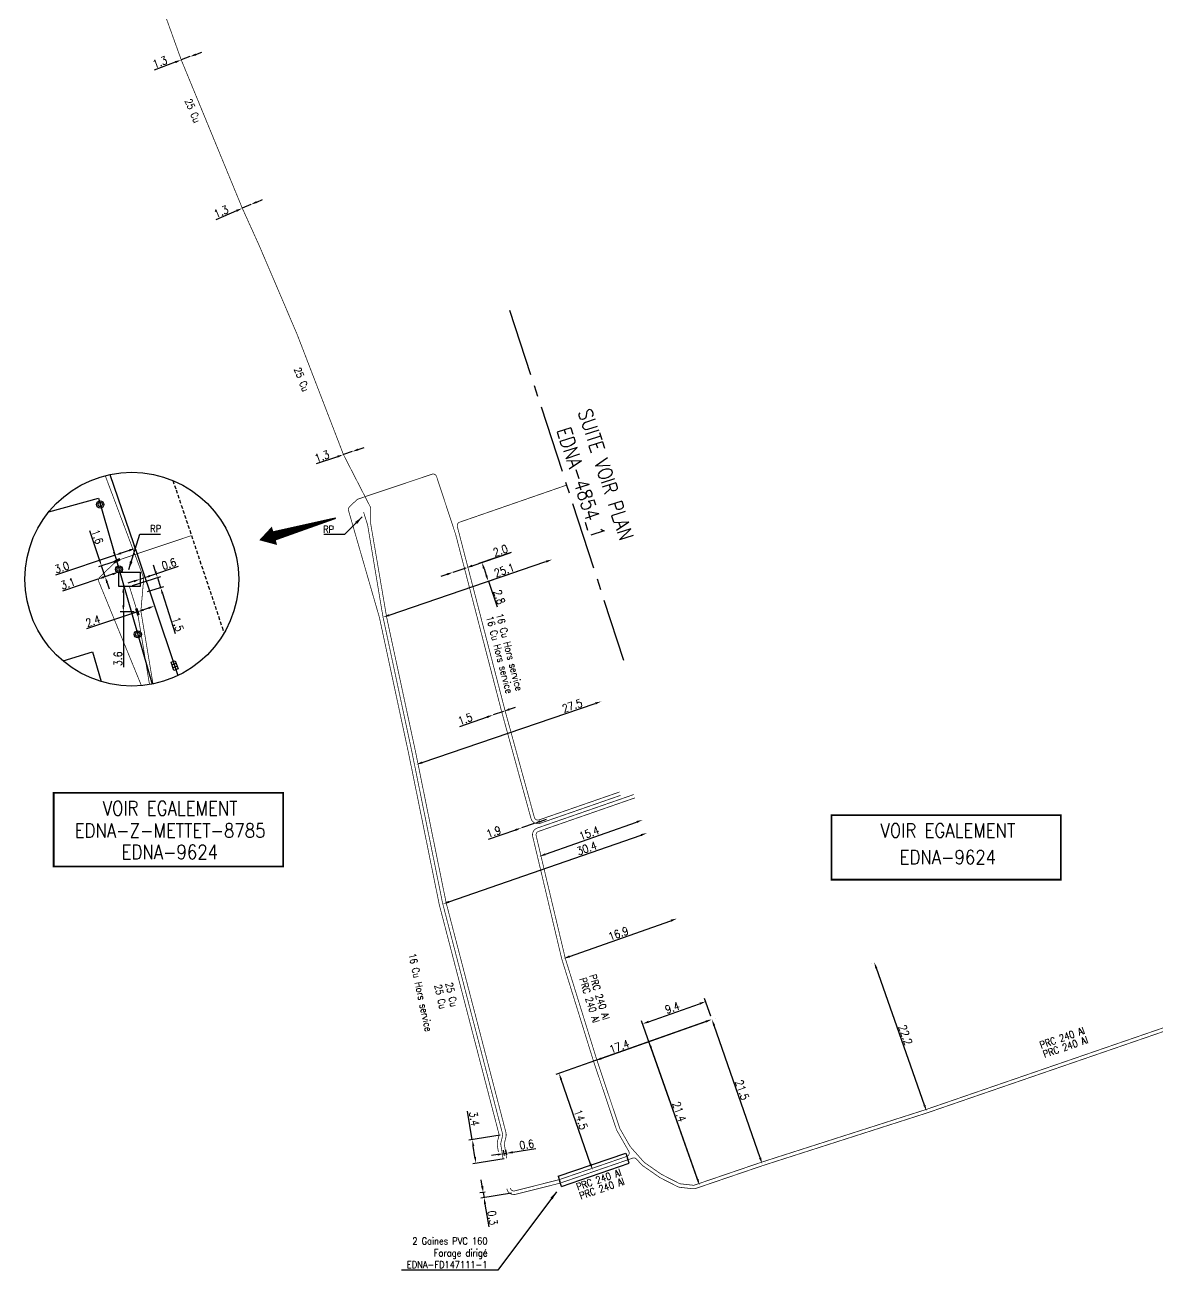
# Model space of a CAD drawing. Header units: millimetres. Extents: x 169511 to 170000, y 110010 to 110475.
# Drawn here: x 169681.9 to 169841, y 110109.9 to 110285 of the extents above; entities that cross this region are included whole.
import ezdxf
from ezdxf.enums import TextEntityAlignment as Align

# ---------------------------------------------------------------- set-up
doc = ezdxf.new("R2010")
doc.units = ezdxf.units.MM
doc.header["$PDMODE"] = 34
doc.linetypes.add('CENTER2', pattern=[28.575, 19.05, -3.175, 3.175, -3.175])
doc.linetypes.add('DASHED', pattern=[0.75, 0.5, -0.25])
doc.layers.get('0').update_dxf_attribs({"linetype": 'CONTINUOUS'})
doc.layers.get('Defpoints').update_dxf_attribs({"linetype": 'CONTINUOUS'})
for name, color, linetype in [('M_120', 5, 'M_ST_13'), ('M_400', 7, 'CONTINUOUS'), ('M_900', 7, 'CONTINUOUS'), ('M_908', 252, 'CONTINUOUS'), ('M_930', 7, 'CONTINUOUS')]:
    doc.layers.add(name, color=color, linetype=linetype)
doc.styles.get("Standard").update_dxf_attribs({"font": 'romans.shx', "width": 0.85})
doc.linetypes.add('M_ST_13', pattern='A,5,-0.3,["oo",Standard,S=1.5,R=0,X=0,Y=-0.5],-3', length=8.3)
doc.linetypes.add('MT_HS', pattern='A,2,-1,["E",Standard,S=0.85,R=0,X=-0.27,Y=-0.4],-1', length=4)
doc.dimstyles.get("Standard").update_dxf_attribs({"dimtxt": 1.5, "dimasz": 1.2, "dimexe": 0.625, "dimexo": 0.625, "dimgap": 0.25, "dimtad": 1, "dimdec": 1, "dimzin": 0, "dimdsep": 46, "dimtxsty": 'Standard', "dimcen": -0.5, "dimadec": 0, "dimazin": 0, "dimtfac": 1, "dimtdec": 1, "dimtmove": 0, "dimatfit": 3, "dimfxl": 0, "dimtolj": 1, "dimtzin": 0, "dimarcsym": 0})

# ---------------------------------------------------------------- blocks, each defined once
blk = doc.blocks.new('M_300_03')
at = {"color": 0, "linetype": 'Continuous'}
blk.add_solid([(-0.5, 0.1875), (-0.5, -0.1875), (0.5, 0.1875), (0.5, -0.1875)], dxfattribs=at)
at = {"color": 0, "linetype": 'Continuous', "width": 0.75, "flags": 3}
for tag, p in [('DEF_LEG', (0, -5)), ('DEF_COUP', (0, -7.5)), ('DEF_TYPE', (0, -10))]:
    blk.add_attdef(tag, text='', height=1.2, dxfattribs=at).set_placement(p, align=Align.MIDDLE)
blk = doc.blocks.new('*D24')
at = {"layer": 'Defpoints', "color": 0, "linetype": 'Continuous', "transparency": 16777216}
for p in [(169698.05, 110207.04), (169698.05, 110207.04), (169698.57, 110207.22)]:
    blk.add_point(p, dxfattribs=at)
at = {"layer": 'M_900', "color": 0, "linetype": 'Continuous', "lineweight": -2, "transparency": 16777216}
for p, q in [((169699.42, 110207.5), (169703.47, 110208.86)), ((169697.19, 110206.75), (169696.34, 110206.47)), ((169698.05, 110207.04), (169698.57, 110207.22))]:
    blk.add_line(p, q, dxfattribs=at)
at = {"layer": 'M_900', "color": 0, "linetype": 'Continuous', "transparency": 16777216}
for points in [[(169699.37, 110207.64), (169699.47, 110207.36), (169698.57, 110207.22)], [(169697.15, 110206.9), (169697.24, 110206.61), (169698.05, 110207.04)]]:
    blk.add_solid(points, dxfattribs=at)
at = {"layer": 'M_900', "color": 0, "linetype": 'Continuous', "transparency": 16777216, "insert": (169702.11, 110209.2), "char_height": 1.125, "attachment_point": 5, "rotation": 18.5788}
blk.add_mtext('\\A1;0.6', dxfattribs=at)
blk = doc.blocks.new('*D22')
at = {"layer": 'Defpoints', "color": 0, "linetype": 'Continuous', "transparency": 16777216}
for p in [(169755.95, 110209.81), (169755.95, 110209.81), (169732.19, 110201.7)]:
    blk.add_point(p, dxfattribs=at)
at = {"layer": 'M_120', "color": 0, "linetype": 'Continuous', "lineweight": -2, "transparency": 16777216}
blk.add_line((169733.04, 110201.99), (169755.09, 110209.52), dxfattribs=at)
at = {"layer": 'M_120', "color": 0, "linetype": 'Continuous', "transparency": 16777216}
for points in [[(169755.05, 110209.66), (169755.14, 110209.37), (169755.95, 110209.81)], [(169732.99, 110202.13), (169733.09, 110201.85), (169732.19, 110201.7)]]:
    blk.add_solid(points, dxfattribs=at)
at = {"layer": 'M_120', "color": 0, "linetype": 'Continuous', "transparency": 16777216, "insert": (169749.23, 110208.31), "char_height": 1.125, "attachment_point": 5, "rotation": 18.8404}
blk.add_mtext('\\A1;25.1', dxfattribs=at)
blk = doc.blocks.new('BR1501')
at = {"color": 0, "linetype": 'Continuous'}
blk.add_lwpolyline([(0.3, -0.15), (-0.3, -0.15), (-0.3, 0.15), (0.3, 0.15)], close=True, dxfattribs=at)
for points in [[(-0.1, 0.15), (-0.1, -0.15)], [(0.1, -0.15), (0.1, 0.15)]]:
    blk.add_lwpolyline(points, dxfattribs=at)
blk = doc.blocks.new('BF0101')
at = {"color": 0, "linetype": 'Continuous'}
for radius in [0.25, 0.15]:
    blk.add_circle((0, 0), radius, dxfattribs=at)
blk = doc.blocks.new('*D3')
at = {"layer": 'Defpoints', "color": 0, "linetype": 'Continuous', "transparency": 16777216}
for p in [(169694.79, 110209.64), (169695.05, 110208.04), (169693.15, 110207.4)]:
    blk.add_point(p, dxfattribs=at)
at = {"layer": 'M_900', "color": 0, "linetype": 'Continuous', "lineweight": -2, "transparency": 16777216}
for p, q in [((169692.35, 110209.77), (169690.98, 110213.83)), ((169694.35, 110209.5), (169692.19, 110208.77)), ((169693.15, 110207.4), (169692.64, 110208.92)), ((169694.6, 110207.89), (169692.7, 110207.25)), ((169693.43, 110206.55), (169693.72, 110205.7))]:
    blk.add_line(p, q, dxfattribs=at)
at = {"layer": 'M_900', "color": 0, "linetype": 'Continuous', "transparency": 16777216}
for points in [[(169692.49, 110209.82), (169692.21, 110209.73), (169692.64, 110208.92)], [(169693.57, 110206.6), (169693.29, 110206.5), (169693.15, 110207.4)]]:
    blk.add_solid(points, dxfattribs=at)
at = {"layer": 'M_900', "color": 0, "linetype": 'Continuous', "transparency": 16777216, "insert": (169692.05, 110213.01), "char_height": 1.125, "attachment_point": 5, "rotation": 288.5788}
blk.add_mtext('\\A1;1.6', dxfattribs=at)
blk = doc.blocks.new('*D2')
at = {"layer": 'Defpoints', "color": 0, "linetype": 'Continuous', "transparency": 16777216}
for p in [(169695.7, 110206.04), (169698.05, 110206.04), (169697.67, 110202.46)]:
    blk.add_point(p, dxfattribs=at)
at = {"layer": 'M_900', "color": 0, "linetype": 'Continuous', "lineweight": -2, "transparency": 16777216}
for p, q in [((169697.58, 110206.04), (169695.24, 110206.04)), ((169695.7, 110205.14), (169695.7, 110203.36)), ((169697.2, 110202.46), (169695.24, 110202.46)), ((169695.7, 110202.46), (169695.7, 110194.67))]:
    blk.add_line(p, q, dxfattribs=at)
at = {"layer": 'M_900', "color": 0, "linetype": 'Continuous', "transparency": 16777216}
for points in [[(169695.55, 110205.14), (169695.85, 110205.14), (169695.7, 110206.04)], [(169695.55, 110203.36), (169695.85, 110203.36), (169695.7, 110202.46)]]:
    blk.add_solid(points, dxfattribs=at)
at = {"layer": 'M_900', "color": 0, "linetype": 'Continuous', "transparency": 16777216, "insert": (169694.95, 110195.86), "char_height": 1.125, "attachment_point": 5, "rotation": 90}
blk.add_mtext('\\A1;3.6', dxfattribs=at)
blk = doc.blocks.new('*D25')
at = {"layer": 'Defpoints', "color": 0, "linetype": 'Continuous', "transparency": 16777216}
for p in [(169695.05, 110208.04), (169695.05, 110208.04), (169692.11, 110207.05)]:
    blk.add_point(p, dxfattribs=at)
at = {"layer": 'M_900', "color": 0, "linetype": 'Continuous', "lineweight": -2, "transparency": 16777216}
for p, q in [((169694.19, 110207.75), (169692.96, 110207.34)), ((169692.11, 110207.05), (169687.14, 110205.38))]:
    blk.add_line(p, q, dxfattribs=at)
at = {"layer": 'M_900', "color": 0, "linetype": 'Continuous', "transparency": 16777216}
for points in [[(169692.91, 110207.48), (169693.01, 110207.2), (169692.11, 110207.05)], [(169694.15, 110207.9), (169694.24, 110207.61), (169695.05, 110208.04)]]:
    blk.add_solid(points, dxfattribs=at)
at = {"layer": 'M_900', "color": 0, "linetype": 'Continuous', "transparency": 16777216, "insert": (169687.9, 110206.43), "char_height": 1.125, "attachment_point": 5, "rotation": 18.5788}
blk.add_mtext('\\A1;3.1', dxfattribs=at)
blk = doc.blocks.new('*D4')
at = {"layer": 'Defpoints', "color": 0, "linetype": 'Continuous', "transparency": 16777216}
for p in [(169694.53, 110210.42), (169694.79, 110209.64), (169697.63, 110210.6)]:
    blk.add_point(p, dxfattribs=at)
at = {"layer": 'M_900', "color": 0, "linetype": 'Continuous', "lineweight": -2, "transparency": 16777216}
for p, q in [((169696.52, 110211.09), (169695.38, 110210.71)), ((169697.48, 110211.04), (169697.22, 110211.82)), ((169694.53, 110210.42), (169686.17, 110207.62)), ((169694.64, 110210.09), (169694.38, 110210.87))]:
    blk.add_line(p, q, dxfattribs=at)
at = {"layer": 'M_900', "color": 0, "linetype": 'Continuous', "transparency": 16777216}
for points in [[(169696.47, 110211.24), (169696.57, 110210.95), (169697.37, 110211.38)], [(169695.33, 110210.85), (169695.43, 110210.57), (169694.53, 110210.42)]]:
    blk.add_solid(points, dxfattribs=at)
at = {"layer": 'M_900', "color": 0, "linetype": 'Continuous', "transparency": 16777216, "insert": (169687.06, 110208.71), "char_height": 1.125, "attachment_point": 5, "rotation": 18.5788}
blk.add_mtext('\\A1;3.0', dxfattribs=at)
blk = doc.blocks.new('*D23')
at = {"layer": 'Defpoints', "color": 0, "linetype": 'Continuous', "transparency": 16777216}
for p in [(169696.55, 110206.04), (169700.5, 110207.28), (169698.67, 110205.17)]:
    blk.add_point(p, dxfattribs=at)
at = {"layer": 'M_900', "color": 0, "linetype": 'Continuous', "lineweight": -2, "transparency": 16777216}
for p, q in [((169700.23, 110208.14), (169699.96, 110209)), ((169696.99, 110206.18), (169700.95, 110207.42)), ((169699.11, 110205.31), (169701.39, 110206.03)), ((169700.5, 110207.28), (169700.94, 110205.89)), ((169701.21, 110205.03), (169702.97, 110199.43))]:
    blk.add_line(p, q, dxfattribs=at)
at = {"layer": 'M_900', "color": 0, "linetype": 'Continuous', "transparency": 16777216}
for points in [[(169700.37, 110208.19), (169700.09, 110208.1), (169700.5, 110207.28)], [(169701.35, 110205.07), (169701.07, 110204.98), (169700.94, 110205.89)]]:
    blk.add_solid(points, dxfattribs=at)
at = {"layer": 'M_900', "color": 0, "linetype": 'Continuous', "transparency": 16777216, "insert": (169703.35, 110200.73), "char_height": 1.125, "attachment_point": 5, "rotation": 287.4489}
blk.add_mtext('\\A1;1.5', dxfattribs=at)
blk = doc.blocks.new('*D26')
at = {"layer": 'Defpoints', "color": 0, "linetype": 'Continuous', "transparency": 16777216}
for p in [(169697.67, 110202.46), (169700.1, 110203.28), (169700.1, 110203.28)]:
    blk.add_point(p, dxfattribs=at)
at = {"layer": 'M_900', "color": 0, "linetype": 'Continuous', "lineweight": -2, "transparency": 16777216}
for p, q in [((169697.67, 110202.46), (169690.53, 110200.06)), ((169697.52, 110202.9), (169697.52, 110202.9)), ((169699.24, 110202.99), (169698.52, 110202.75)), ((169699.95, 110203.72), (169699.95, 110203.72))]:
    blk.add_line(p, q, dxfattribs=at)
at = {"layer": 'M_900', "color": 0, "linetype": 'Continuous', "transparency": 16777216}
for points in [[(169698.48, 110202.89), (169698.57, 110202.6), (169697.67, 110202.46)], [(169699.2, 110203.13), (169699.29, 110202.85), (169700.1, 110203.28)]]:
    blk.add_solid(points, dxfattribs=at)
at = {"layer": 'M_900', "color": 0, "linetype": 'Continuous', "transparency": 16777216, "insert": (169691.44, 110201.16), "char_height": 1.125, "attachment_point": 5, "rotation": 18.5788}
blk.add_mtext('\\A1;2.4', dxfattribs=at)
blk = doc.blocks.new('*D21')
at = {"layer": 'Defpoints', "color": 0, "linetype": 'Continuous', "transparency": 16777216}
for p in [(169742.03, 110208.02), (169742.03, 110208.02), (169743.87, 110208.65)]:
    blk.add_point(p, dxfattribs=at)
at = {"layer": 'M_908', "color": 0, "linetype": 'Continuous', "lineweight": -2, "transparency": 16777216}
for p, q in [((169744.73, 110208.94), (169750.06, 110210.76)), ((169741.18, 110207.73), (169740.33, 110207.43)), ((169742.03, 110208.02), (169743.87, 110208.65))]:
    blk.add_line(p, q, dxfattribs=at)
at = {"layer": 'M_908', "color": 0, "linetype": 'Continuous', "transparency": 16777216}
for points in [[(169741.13, 110207.87), (169741.23, 110207.58), (169742.03, 110208.02)], [(169744.68, 110209.08), (169744.78, 110208.79), (169743.87, 110208.65)]]:
    blk.add_solid(points, dxfattribs=at)
at = {"layer": 'M_908', "color": 0, "linetype": 'Continuous', "transparency": 16777216, "insert": (169748.69, 110211.08), "char_height": 1.125, "attachment_point": 5, "rotation": 18.8404}
blk.add_mtext('\\A1;2.0', dxfattribs=at)
blk = doc.blocks.new('*D20')
at = {"layer": 'Defpoints', "color": 0, "linetype": 'Continuous', "transparency": 16777216}
for p in [(169750.64, 110210.95), (169751.55, 110208.3), (169746.99, 110206.75)]:
    blk.add_point(p, dxfattribs=at)
at = {"layer": 'M_120', "color": 0, "linetype": 'Continuous', "lineweight": -2, "transparency": 16777216}
for p, q in [((169750.2, 110210.8), (169745.64, 110209.25)), ((169746.38, 110208.55), (169746.7, 110207.6)), ((169751.1, 110208.15), (169746.55, 110206.6)), ((169746.99, 110206.75), (169748.21, 110203.18))]:
    blk.add_line(p, q, dxfattribs=at)
at = {"layer": 'M_120', "color": 0, "linetype": 'Continuous', "transparency": 16777216}
for points in [[(169746.52, 110208.6), (169746.23, 110208.5), (169746.09, 110209.4)], [(169746.84, 110207.65), (169746.56, 110207.55), (169746.99, 110206.75)]]:
    blk.add_solid(points, dxfattribs=at)
at = {"layer": 'M_120', "color": 0, "linetype": 'Continuous', "transparency": 16777216, "insert": (169748.53, 110204.54), "char_height": 1.125, "attachment_point": 5, "rotation": 288.8404}
blk.add_mtext('\\A1;2.8', dxfattribs=at)
blk = doc.blocks.new('*D19')
at = {"layer": 'Defpoints', "color": 0, "linetype": 'Continuous', "transparency": 16777216}
for p in [(169749.11, 110188.46), (169747.66, 110187.96), (169747.66, 110187.96)]:
    blk.add_point(p, dxfattribs=at)
at = {"layer": 'M_908', "color": 0, "linetype": 'Continuous', "lineweight": -2, "transparency": 16777216}
for p, q in [((169749.11, 110188.46), (169747.66, 110187.96)), ((169749.96, 110188.76), (169750.81, 110189.05)), ((169746.81, 110187.67), (169742.93, 110186.31))]:
    blk.add_line(p, q, dxfattribs=at)
at = {"layer": 'M_908', "color": 0, "linetype": 'Continuous', "transparency": 16777216}
for points in [[(169749.91, 110188.9), (169750.01, 110188.62), (169749.11, 110188.46)], [(169746.76, 110187.81), (169746.86, 110187.52), (169747.66, 110187.96)]]:
    blk.add_solid(points, dxfattribs=at)
at = {"layer": 'M_908', "color": 0, "linetype": 'Continuous', "transparency": 16777216, "insert": (169743.74, 110187.39), "char_height": 1.125, "attachment_point": 5, "rotation": 19.166}
blk.add_mtext('\\A1;1.5', dxfattribs=at)
blk = doc.blocks.new('*D17')
at = {"layer": 'Defpoints', "color": 0, "linetype": 'Continuous', "transparency": 16777216}
for p in [(169753.43, 110172.71), (169751.64, 110172.09), (169751.64, 110172.09)]:
    blk.add_point(p, dxfattribs=at)
at = {"layer": 'M_908', "color": 0, "linetype": 'Continuous', "lineweight": -2, "transparency": 16777216}
for p, q in [((169753.43, 110172.71), (169751.64, 110172.09)), ((169754.28, 110173.01), (169755.14, 110173.3)), ((169750.79, 110171.79), (169746.95, 110170.46))]:
    blk.add_line(p, q, dxfattribs=at)
at = {"layer": 'M_908', "color": 0, "linetype": 'Continuous', "transparency": 16777216}
for points in [[(169754.24, 110173.15), (169754.33, 110172.86), (169753.43, 110172.71)], [(169750.74, 110171.93), (169750.84, 110171.65), (169751.64, 110172.09)]]:
    blk.add_solid(points, dxfattribs=at)
at = {"layer": 'M_908', "color": 0, "linetype": 'Continuous', "transparency": 16777216, "insert": (169747.74, 110171.53), "char_height": 1.125, "attachment_point": 5, "rotation": 19.166}
blk.add_mtext('\\A1;1.9', dxfattribs=at)
blk = doc.blocks.new('*D5')
at = {"layer": 'Defpoints', "color": 0, "linetype": 'Continuous', "transparency": 16777216}
for p in [(169749.13, 110128.95), (169749.66, 110125.65), (169745.26, 110124.94)]:
    blk.add_point(p, dxfattribs=at)
at = {"layer": 'M_120', "color": 0, "linetype": 'Continuous', "lineweight": -2, "transparency": 16777216}
for p, q in [((169744.73, 110128.25), (169744.08, 110132.28)), ((169748.66, 110128.88), (169744.26, 110128.17)), ((169745.11, 110125.83), (169744.87, 110127.36)), ((169749.2, 110125.57), (169744.79, 110124.86))]:
    blk.add_line(p, q, dxfattribs=at)
at = {"layer": 'M_120', "color": 0, "linetype": 'Continuous', "transparency": 16777216}
for points in [[(169745.02, 110127.38), (169744.72, 110127.33), (169744.73, 110128.25)], [(169745.26, 110125.85), (169744.97, 110125.8), (169745.26, 110124.94)]]:
    blk.add_solid(points, dxfattribs=at)
at = {"layer": 'M_120', "color": 0, "linetype": 'Continuous', "transparency": 16777216, "insert": (169745.01, 110131.2), "char_height": 1.125, "attachment_point": 5, "rotation": 279.146}
blk.add_mtext('\\A1;3.4', dxfattribs=at)
blk = doc.blocks.new('*D16')
at = {"layer": 'Defpoints', "color": 0, "linetype": 'Continuous', "transparency": 16777216}
for p in [(169769.3, 110171.37), (169769.3, 110171.37), (169740.59, 110161.39)]:
    blk.add_point(p, dxfattribs=at)
at = {"layer": 'M_120', "color": 0, "linetype": 'Continuous', "lineweight": -2, "transparency": 16777216}
blk.add_line((169741.44, 110161.69), (169768.45, 110171.08), dxfattribs=at)
at = {"layer": 'M_120', "color": 0, "linetype": 'Continuous', "transparency": 16777216}
for points in [[(169768.41, 110171.22), (169768.5, 110170.94), (169769.3, 110171.37)], [(169741.39, 110161.83), (169741.49, 110161.55), (169740.59, 110161.39)]]:
    blk.add_solid(points, dxfattribs=at)
at = {"layer": 'M_120', "color": 0, "linetype": 'Continuous', "transparency": 16777216, "insert": (169760.82, 110169.22), "char_height": 1.125, "attachment_point": 5, "rotation": 19.166}
blk.add_mtext('\\A1;30.4', dxfattribs=at)
blk = doc.blocks.new('*D18')
at = {"layer": 'Defpoints', "color": 0, "linetype": 'Continuous', "transparency": 16777216}
for p in [(169762.88, 110189.87), (169762.88, 110189.87), (169736.85, 110180.99)]:
    blk.add_point(p, dxfattribs=at)
at = {"layer": 'M_120', "color": 0, "linetype": 'Continuous', "lineweight": -2, "transparency": 16777216}
blk.add_line((169737.7, 110181.28), (169762.02, 110189.58), dxfattribs=at)
at = {"layer": 'M_120', "color": 0, "linetype": 'Continuous', "transparency": 16777216}
for points in [[(169761.98, 110189.72), (169762.07, 110189.44), (169762.88, 110189.87)], [(169737.65, 110181.42), (169737.75, 110181.14), (169736.85, 110180.99)]]:
    blk.add_solid(points, dxfattribs=at)
at = {"layer": 'M_120', "color": 0, "linetype": 'Continuous', "transparency": 16777216, "insert": (169758.78, 110189.26), "char_height": 1.125, "attachment_point": 5, "rotation": 18.8404}
blk.add_mtext('\\A1;27.5', dxfattribs=at)
blk = doc.blocks.new('*D6')
at = {"layer": 'Defpoints', "color": 0, "linetype": 'Continuous', "transparency": 16777216}
for p in [(169749.31, 110125.59), (169749.54, 110126.36), (169749.66, 110125.65)]:
    blk.add_point(p, dxfattribs=at)
at = {"layer": 'M_120', "color": 0, "linetype": 'Continuous', "lineweight": -2, "transparency": 16777216}
for p, q in [((169750.43, 110126.5), (169753.67, 110127.02)), ((169748.31, 110126.16), (169747.42, 110126.02)), ((169749.24, 110126.05), (169749.12, 110126.77)), ((169749.2, 110126.3), (169749.54, 110126.36)), ((169749.59, 110126.11), (169749.47, 110126.82))]:
    blk.add_line(p, q, dxfattribs=at)
at = {"layer": 'M_120', "color": 0, "linetype": 'Continuous', "transparency": 16777216}
for points in [[(169748.29, 110126.31), (169748.33, 110126.01), (169749.2, 110126.3)], [(169750.41, 110126.65), (169750.46, 110126.36), (169749.54, 110126.36)]]:
    blk.add_solid(points, dxfattribs=at)
at = {"layer": 'M_120', "color": 0, "linetype": 'Continuous', "transparency": 16777216, "insert": (169752.38, 110127.58), "char_height": 1.125, "attachment_point": 5, "rotation": 9.146}
blk.add_mtext('\\A1;0.6', dxfattribs=at)
blk = doc.blocks.new('*D27')
at = {"layer": 'Defpoints', "color": 0, "linetype": 'Continuous', "transparency": 16777216}
for p in [(169778.41, 110145.17), (169778.41, 110145.17), (169762.01, 110139.37)]:
    blk.add_point(p, dxfattribs=at)
at = {"layer": 'M_120', "color": 0, "linetype": 'Continuous', "lineweight": -2, "transparency": 16777216}
for p, q in [((169762.85, 110139.67), (169777.56, 110144.87)), ((169778.26, 110145.61), (169778.26, 110145.61)), ((169761.85, 110139.81), (169761.85, 110139.81))]:
    blk.add_line(p, q, dxfattribs=at)
at = {"layer": 'M_120', "color": 0, "linetype": 'Continuous', "transparency": 16777216}
for points in [[(169777.51, 110145.01), (169777.61, 110144.73), (169778.41, 110145.17)], [(169762.8, 110139.81), (169762.9, 110139.53), (169762.01, 110139.37)]]:
    blk.add_solid(points, dxfattribs=at)
at = {"layer": 'M_120', "color": 0, "linetype": 'Continuous', "transparency": 16777216, "insert": (169765.39, 110141.36), "char_height": 1.125, "attachment_point": 5, "rotation": 19.4603}
blk.add_mtext('\\A1;17.4', dxfattribs=at)
blk = doc.blocks.new('*D28')
at = {"layer": 'Defpoints', "color": 0, "linetype": 'Continuous', "transparency": 16777216}
for p in [(169773.49, 110159.34), (169773.49, 110159.34), (169757.55, 110153.71)]:
    blk.add_point(p, dxfattribs=at)
at = {"layer": 'M_120', "color": 0, "linetype": 'Continuous', "lineweight": -2, "transparency": 16777216}
blk.add_line((169758.4, 110154.01), (169772.64, 110159.04), dxfattribs=at)
at = {"layer": 'M_120', "color": 0, "linetype": 'Continuous', "transparency": 16777216}
for points in [[(169772.59, 110159.19), (169772.69, 110158.9), (169773.49, 110159.34)], [(169758.35, 110154.16), (169758.45, 110153.87), (169757.55, 110153.71)]]:
    blk.add_solid(points, dxfattribs=at)
at = {"layer": 'M_120', "color": 0, "linetype": 'Continuous', "transparency": 16777216, "insert": (169765.27, 110157.24), "char_height": 1.125, "attachment_point": 5, "rotation": 19.4603}
blk.add_mtext('\\A1;16.9', dxfattribs=at)
blk = doc.blocks.new('*D29')
at = {"layer": 'Defpoints', "color": 0, "linetype": 'Continuous', "transparency": 16777216}
for p in [(169768.67, 110173.21), (169768.67, 110173.21), (169754.15, 110168.08)]:
    blk.add_point(p, dxfattribs=at)
at = {"layer": 'M_120', "color": 0, "linetype": 'Continuous', "lineweight": -2, "transparency": 16777216}
blk.add_line((169755, 110168.38), (169767.82, 110172.91), dxfattribs=at)
at = {"layer": 'M_120', "color": 0, "linetype": 'Continuous', "transparency": 16777216}
for points in [[(169767.77, 110173.05), (169767.87, 110172.77), (169768.67, 110173.21)], [(169754.95, 110168.52), (169755.05, 110168.24), (169754.15, 110168.08)]]:
    blk.add_solid(points, dxfattribs=at)
at = {"layer": 'M_120', "color": 0, "linetype": 'Continuous', "transparency": 16777216, "insert": (169761.16, 110171.35), "char_height": 1.125, "attachment_point": 5, "rotation": 19.4603}
blk.add_mtext('\\A1;15.4', dxfattribs=at)
blk = doc.blocks.new('*D30')
at = {"layer": 'Defpoints', "color": 0, "linetype": 'Continuous', "transparency": 16777216}
for p in [(169778.41, 110145.17), (169756.93, 110137.58), (169761.65, 110123.99)]:
    blk.add_point(p, dxfattribs=at)
at = {"layer": 'M_120', "color": 0, "linetype": 'Continuous', "lineweight": -2, "transparency": 16777216}
for p, q in [((169777.97, 110145.01), (169756.49, 110137.42)), ((169761.35, 110124.84), (169757.22, 110136.73))]:
    blk.add_line(p, q, dxfattribs=at)
at = {"layer": 'M_120', "color": 0, "linetype": 'Continuous', "transparency": 16777216}
for points in [[(169757.36, 110136.78), (169757.08, 110136.68), (169756.93, 110137.58)], [(169761.5, 110124.89), (169761.21, 110124.79), (169761.65, 110123.99)]]:
    blk.add_solid(points, dxfattribs=at)
at = {"layer": 'M_120', "color": 0, "linetype": 'Continuous', "transparency": 16777216, "insert": (169759.98, 110131.09), "char_height": 1.125, "attachment_point": 5, "rotation": 289.166}
blk.add_mtext('\\A1;14.5', dxfattribs=at)
blk = doc.blocks.new('*D31')
at = {"layer": 'Defpoints', "color": 0, "linetype": 'Continuous', "transparency": 16777216}
for p in [(169778.41, 110145.17), (169778.41, 110145.17), (169785.47, 110124.86)]:
    blk.add_point(p, dxfattribs=at)
at = {"layer": 'M_120', "color": 0, "linetype": 'Continuous', "lineweight": -2, "transparency": 16777216}
for p, q in [((169778.85, 110145.32), (169778.85, 110145.32)), ((169785.18, 110125.71), (169778.71, 110144.32)), ((169785.91, 110125.01), (169785.91, 110125.01))]:
    blk.add_line(p, q, dxfattribs=at)
at = {"layer": 'M_120', "color": 0, "linetype": 'Continuous', "transparency": 16777216}
for points in [[(169778.85, 110144.37), (169778.57, 110144.27), (169778.41, 110145.17)], [(169785.32, 110125.76), (169785.03, 110125.66), (169785.47, 110124.86)]]:
    blk.add_solid(points, dxfattribs=at)
at = {"layer": 'M_120', "color": 0, "linetype": 'Continuous', "transparency": 16777216, "insert": (169782.65, 110135.26), "char_height": 1.125, "attachment_point": 5, "rotation": 289.166}
blk.add_mtext('\\A1;21.5', dxfattribs=at)
blk = doc.blocks.new('*D32')
at = {"layer": 'Defpoints', "color": 0, "linetype": 'Continuous', "transparency": 16777216}
for p in [(169777.53, 110147.68), (169778.41, 110145.17), (169776.68, 110121.86)]:
    blk.add_point(p, dxfattribs=at)
at = {"layer": 'M_120', "color": 0, "linetype": 'Continuous', "lineweight": -2, "transparency": 16777216}
for p, q in [((169778.26, 110145.61), (169777.37, 110148.12)), ((169769.51, 110144.84), (169776.68, 110147.38)), ((169776.52, 110122.3), (169768.51, 110144.99))]:
    blk.add_line(p, q, dxfattribs=at)
at = {"layer": 'M_120', "color": 0, "linetype": 'Continuous', "transparency": 16777216}
for points in [[(169776.63, 110147.52), (169776.73, 110147.23), (169777.53, 110147.68)], [(169769.46, 110144.98), (169769.56, 110144.7), (169768.66, 110144.54)]]:
    blk.add_solid(points, dxfattribs=at)
at = {"layer": 'M_120', "color": 0, "linetype": 'Continuous', "transparency": 16777216, "insert": (169772.85, 110146.82), "char_height": 1.125, "attachment_point": 5, "rotation": 19.4603}
blk.add_mtext('\\A1;9.4', dxfattribs=at)
blk = doc.blocks.new('*D33')
at = {"layer": 'Defpoints', "color": 0, "linetype": 'Continuous', "transparency": 16777216}
for p in [(169778.41, 110145.17), (169769.55, 110142.04), (169776.68, 110121.86)]:
    blk.add_point(p, dxfattribs=at)
at = {"layer": 'M_120', "color": 0, "linetype": 'Continuous', "lineweight": -2, "transparency": 16777216}
for p, q in [((169777.97, 110145.01), (169769.11, 110141.88)), ((169776.38, 110122.71), (169769.85, 110141.19))]:
    blk.add_line(p, q, dxfattribs=at)
at = {"layer": 'M_120', "color": 0, "linetype": 'Continuous', "transparency": 16777216}
for points in [[(169769.99, 110141.24), (169769.71, 110141.14), (169769.55, 110142.04)], [(169776.52, 110122.76), (169776.24, 110122.66), (169776.68, 110121.86)]]:
    blk.add_solid(points, dxfattribs=at)
at = {"layer": 'M_120', "color": 0, "linetype": 'Continuous', "transparency": 16777216, "insert": (169773.82, 110132.2), "char_height": 1.125, "attachment_point": 5, "rotation": 289.4603}
blk.add_mtext('\\A1;21.4', dxfattribs=at)
blk = doc.blocks.new('*D34')
at = {"layer": 'Defpoints', "color": 0, "linetype": 'Continuous', "transparency": 16777216}
for p in [(169801.21, 110153.21), (169801.21, 110153.21), (169808.57, 110132.27)]:
    blk.add_point(p, dxfattribs=at)
at = {"layer": 'M_120', "color": 0, "linetype": 'Continuous', "lineweight": -2, "transparency": 16777216}
for p, q in [((169800.77, 110153.06), (169800.77, 110153.06)), ((169808.27, 110133.12), (169801.51, 110152.36))]:
    blk.add_line(p, q, dxfattribs=at)
at = {"layer": 'M_120', "color": 0, "linetype": 'Continuous', "transparency": 16777216}
for points in [[(169801.65, 110152.41), (169801.37, 110152.31), (169801.21, 110153.21)], [(169808.41, 110133.17), (169808.13, 110133.07), (169808.57, 110132.27)]]:
    blk.add_solid(points, dxfattribs=at)
at = {"layer": 'M_120', "color": 0, "linetype": 'Continuous', "transparency": 16777216, "insert": (169805.6, 110142.99), "char_height": 1.125, "attachment_point": 5, "rotation": 289.3603}
blk.add_mtext('\\A1;22.2', dxfattribs=at)
blk = doc.blocks.new('*D42')
at = {"layer": 'Defpoints', "color": 0, "linetype": 'Continuous', "transparency": 16777216}
for p in [(169746.26, 110120.85), (169747.01, 110120.97), (169750.71, 110120.81)]:
    blk.add_point(p, dxfattribs=at)
at = {"layer": 'M_120', "color": 0, "linetype": 'Continuous', "lineweight": -2, "transparency": 16777216}
for p, q in [((169746.12, 110121.73), (169745.97, 110122.62)), ((169746.55, 110120.89), (169745.8, 110120.77)), ((169750.25, 110120.74), (169745.92, 110120.04)), ((169746.26, 110120.85), (169746.38, 110120.11)), ((169746.52, 110119.22), (169747.04, 110115.99))]:
    blk.add_line(p, q, dxfattribs=at)
at = {"layer": 'M_120', "color": 0, "linetype": 'Continuous', "transparency": 16777216}
for points in [[(169746.27, 110121.76), (169745.97, 110121.71), (169746.26, 110120.85)], [(169746.67, 110119.25), (169746.37, 110119.2), (169746.38, 110120.11)]]:
    blk.add_solid(points, dxfattribs=at)
at = {"layer": 'M_120', "color": 0, "linetype": 'Continuous', "transparency": 16777216, "insert": (169747.59, 110117.28), "char_height": 1.125, "attachment_point": 5, "rotation": 279.146}
blk.add_mtext('\\A1;0.3', dxfattribs=at)
blk = doc.blocks.new('*D63')
at = {"layer": 'Defpoints', "color": 0, "linetype": 'Continuous', "transparency": 16777216}
for p in [(169703.84, 110280.04), (169705.06, 110280.5), (169705.06, 110280.5)]:
    blk.add_point(p, dxfattribs=at)
at = {"layer": 'M_120', "color": 0, "linetype": 'Continuous', "lineweight": -2, "transparency": 16777216}
for p, q in [((169705.9, 110280.81), (169706.74, 110281.13)), ((169703, 110279.72), (169700.05, 110278.62)), ((169705.06, 110280.5), (169703.84, 110280.04))]:
    blk.add_line(p, q, dxfattribs=at)
at = {"layer": 'M_120', "color": 0, "linetype": 'Continuous', "transparency": 16777216}
for points in [[(169702.94, 110279.87), (169703.05, 110279.58), (169703.84, 110280.04)], [(169705.85, 110280.95), (169705.95, 110280.67), (169705.06, 110280.5)]]:
    blk.add_solid(points, dxfattribs=at)
at = {"layer": 'M_120', "color": 0, "linetype": 'Continuous', "transparency": 16777216, "insert": (169700.84, 110279.72), "char_height": 1.125, "attachment_point": 5, "rotation": 20.5034}
blk.add_mtext('\\A1;1.3', dxfattribs=at)
blk = doc.blocks.new('*D64')
at = {"layer": 'Defpoints', "color": 0, "linetype": 'Continuous', "transparency": 16777216}
for p in [(169712.42, 110259.19), (169713.61, 110259.71), (169713.61, 110259.71)]:
    blk.add_point(p, dxfattribs=at)
at = {"layer": 'M_120', "color": 0, "linetype": 'Continuous', "lineweight": -2, "transparency": 16777216}
for p, q in [((169714.44, 110260.07), (169715.27, 110260.43)), ((169711.6, 110258.83), (169708.72, 110257.58)), ((169713.61, 110259.71), (169712.42, 110259.19))]:
    blk.add_line(p, q, dxfattribs=at)
at = {"layer": 'M_120', "color": 0, "linetype": 'Continuous', "transparency": 16777216}
for points in [[(169714.38, 110260.21), (169714.5, 110259.93), (169713.61, 110259.71)], [(169711.54, 110258.97), (169711.66, 110258.69), (169712.42, 110259.19)]]:
    blk.add_solid(points, dxfattribs=at)
at = {"layer": 'M_120', "color": 0, "linetype": 'Continuous', "transparency": 16777216, "insert": (169709.44, 110258.71), "char_height": 1.125, "attachment_point": 5, "rotation": 23.5042}
blk.add_mtext('\\A1;1.3', dxfattribs=at)
blk = doc.blocks.new('*D65')
at = {"layer": 'Defpoints', "color": 0, "linetype": 'Continuous', "transparency": 16777216}
for p in [(169727.86, 110224.99), (169727.86, 110224.99), (169726.63, 110224.56)]:
    blk.add_point(p, dxfattribs=at)
at = {"layer": 'M_120', "color": 0, "linetype": 'Continuous', "lineweight": -2, "transparency": 16777216}
for p, q in [((169727.86, 110224.99), (169726.63, 110224.56)), ((169728.71, 110225.28), (169729.56, 110225.58)), ((169725.78, 110224.27), (169722.8, 110223.25))]:
    blk.add_line(p, q, dxfattribs=at)
at = {"layer": 'M_120', "color": 0, "linetype": 'Continuous', "transparency": 16777216}
for points in [[(169728.66, 110225.42), (169728.75, 110225.14), (169727.86, 110224.99)], [(169725.73, 110224.41), (169725.82, 110224.13), (169726.63, 110224.56)]]:
    blk.add_solid(points, dxfattribs=at)
at = {"layer": 'M_120', "color": 0, "linetype": 'Continuous', "transparency": 16777216, "insert": (169723.62, 110224.32), "char_height": 1.125, "attachment_point": 5, "rotation": 19.0156}
blk.add_mtext('\\A1;1.3', dxfattribs=at)

msp = doc.modelspace()

# ---------------------------------------------------------------- linework, layer by layer
at = {"layer": 'M_120'}
msp.add_lwpolyline([(169749.56, 110125.63, 0.1, 0.1, 0), (169749.24, 110127.6, 0.1, 0.1, -0.10265), (169749.25, 110127.8, 0.1, 0.1, 0), (169749.45, 110128.57, 0.1, 0.1, 0.126656), (169749.45, 110129.31, 0.1, 0.1, 0), (169741.08, 110161.49, 0.1, 0.1, -0.013553), (169741.07, 110161.52, 0.1, 0.1, 0), (169736.78, 110182.7, 0.1, 0.1, 0), (169732.69, 110201.75, 0.1, 0.1, -0.010635), (169732.69, 110201.77, 0.1, 0.1, 0), (169730.48, 110214.72, 0.1, 0.1, -0.042105), (169730.47, 110214.8, 0.1, 0.1, 0), (169730.47, 110216.95, 0.1, 0.1, 0.105228), (169730.43, 110217.16, 0.1, 0.1, 0), (169726.64, 110224.54, 0.1, 0.1, -0.026761), (169726.62, 110224.59, 0.1, 0.1, 0), (169720.13, 110241.44, 0.1, 0.1, 0), (169714.8, 110253.93, 0.1, 0.1, 0), (169712.42, 110259.19, 0.1, 0.1, 0), (169712.42, 110259.19, 0.1, 0.1, 0), (169703.84, 110280.04, 0.1, 0.1, 0), (169703.84, 110280.04, 0.1, 0.1, 0), (169697.01, 110299.04, 0.1, 0.1, 0)], format="xyseb", dxfattribs=at)
at = {"layer": 'M_120', "const_width": 0.1}
for points in [[(169729.46, 110216.47), (169730.01, 110214.72, -0.03478), (169730.03, 110214.65), (169732.19, 110201.72, 0.011437), (169732.2, 110201.68), (169736.28, 110182.62), (169740.58, 110161.42, 0.013553), (169740.6, 110161.36), (169748.96, 110129.19, -0.126656), (169748.96, 110128.69), (169748.77, 110127.92, 0.10265), (169748.75, 110127.52), (169749.07, 110125.55)], [(169750.08, 110121.46), (169750.08, 110121.47, 0.422126), (169750.67, 110121.06), (169756.94, 110122.64), (169761.57, 110124.23), (169766.45, 110125.91, 0.470314), (169766.72, 110126.63), (169765.06, 110129.54, -0.048949), (169764.98, 110129.72), (169761.77, 110139.29), (169757.32, 110153.62, -0.017125), (169757.3, 110153.68), (169753.91, 110167.99), (169753.22, 110170.89, -0.384703), (169753.87, 110172.07), (169767.43, 110176.78)], [(169871.65, 110154.26), (169808.49, 110132.5), (169785.39, 110125.1), (169776.6, 110122.1), (169775.97, 110121.88, -0.111233), (169775.75, 110121.86), (169773.96, 110122.06, -0.090259), (169773.79, 110122.12), (169771.35, 110123.37, -0.033565), (169771.29, 110123.4), (169768.94, 110125.04, -0.058963), (169768.85, 110125.12), (169766.96, 110127.25, -0.051948), (169766.9, 110127.33), (169765.49, 110129.79, -0.048956), (169765.45, 110129.88), (169762.24, 110139.46), (169757.8, 110153.76, -0.017125), (169757.79, 110153.8), (169754.38, 110168.16), (169753.71, 110171.01, -0.384703), (169754.03, 110171.59), (169767.59, 110176.31)], [(169749.59, 110121.37, 0.420354), (169750.78, 110120.57), (169757.1, 110122.16), (169761.73, 110123.76), (169766.61, 110125.44), (169767.28, 110125.67, -0.302642), (169767.82, 110125.53), (169768.48, 110124.79, 0.058963), (169768.65, 110124.63), (169771.01, 110122.99, 0.033565), (169771.12, 110122.92), (169773.56, 110121.67, 0.090259), (169773.9, 110121.57), (169775.7, 110121.36, 0.111233), (169776.13, 110121.41), (169776.76, 110121.62), (169785.55, 110124.62), (169808.65, 110132.03), (169871.81, 110153.78, 0.055306)]]:
    msp.add_lwpolyline(points, format="xyb", dxfattribs=at)
at = {"layer": 'M_400', "color": 7, "linetype": 'CONTINUOUS'}
for p, q in [((169756.78, 110123.11), (169766.29, 110126.38)), ((169766.29, 110126.38), (169766.53, 110125.67)), ((169766.78, 110124.96), (169766.53, 110125.67)), ((169757.27, 110121.69), (169766.78, 110124.96)), ((169756.78, 110123.11), (169757.02, 110122.4)), ((169757.27, 110121.69), (169757.02, 110122.4))]:
    msp.add_line(p, q, dxfattribs=at)
at = {"layer": 'M_900', "color": 5, "linetype": 'Continuous', "const_width": 0.1}
for points in [[(169693.16, 110221.6), (169698.53, 110207.32, -0.111878), (169698.56, 110207.1), (169698.17, 110202.61, 0.062945), (169698.18, 110202.48), (169699.87, 110192.33)], [(169696.55, 110206.04), (169697.66, 110202.49, -0.03478), (169697.68, 110202.43), (169699.38, 110192.24)]]:
    msp.add_lwpolyline(points, format="xyb", dxfattribs=at)
at = {"layer": 'M_900', "color": 252}
for points in [[(169693.79, 110221.75), (169697.7, 110210.42), (169702.91, 110194.9), (169703.35, 110193.49)], [(169685.22, 110216.51), (169692.2, 110218.43), (169699.75, 110192.31)], [(169687.23, 110195.55), (169691.35, 110196.83), (169692.57, 110192.67)]]:
    msp.add_lwpolyline(points, dxfattribs=at)
at = {"layer": 'M_900', "color": 252, "linetype": 'DASHED'}
msp.add_lwpolyline([(169702.65, 110220.93), (169703.12, 110219.61), (169709.58, 110200.31), (169709.85, 110199.46)], dxfattribs=at)
at = {"layer": 'M_900', "color": 254, "linetype": 'Continuous', "flags": 128}
msp.add_lwpolyline([(169725.55, 110215.63, 0.224, 1.34, 0), (169716.94, 110213.15, 1.34, 0, 0), (169714.79, 110212.53, 0, 2.69, 0), (169716.94, 110213.15, 2.69, 2.69, 0)], format="xyseb", dxfattribs=at)
at = {"layer": 'M_900', "color": 252, "linetype": 'Continuous', "const_width": 0.1}
msp.add_lwpolyline([(169705.27, 110213.18), (169697.63, 110210.62), (169694.85, 110209.67, 0.110955), (169694.66, 110209.55), (169692.35, 110207.29, 0.305494), (169692.24, 110206.74), (169698.24, 110192.09)], format="xyb", dxfattribs=at)
at = {"layer": 'M_900', "color": 252, "linetype": 'Continuous'}
msp.add_lwpolyline([(169695.05, 110206.04), (169695.05, 110208.04), (169698.05, 110208.04), (169698.05, 110206.04), (169695.05, 110206.04)], dxfattribs=at)
at = {"layer": 'M_900', "color": 252}
msp.add_circle((169696.89, 110207.05), 15.02, dxfattribs=at)
at = {"layer": 'M_908', "linetype": 'MT_HS', "const_width": 0.1}
for points in [[(169748.4, 110126.53), (169748.26, 110127.44, -0.10265), (169748.28, 110128.05), (169748.48, 110128.81, 0.126656), (169748.48, 110129.06), (169740.11, 110161.24, -0.013553), (169740.09, 110161.32), (169735.79, 110182.54), (169731.69, 110201.64), (169727.34, 110216.71, -0.276314), (169727.47, 110217.2), (169728.48, 110218.19, -0.110955), (169728.66, 110218.3), (169730, 110218.76), (169739.07, 110221.8, -0.415479), (169739.71, 110221.49), (169742.41, 110213.29), (169748.87, 110188.4), (169752.98, 110173.42, 0.433818), (169754.27, 110172.74), (169765.56, 110176.66)], [(169757.98, 110220.27), (169742.95, 110215.06, 0.390881), (169742.63, 110214.46), (169749.35, 110188.53), (169753.46, 110173.55, 0.433818), (169754.11, 110173.21), (169765.43, 110177.14)]]:
    msp.add_lwpolyline(points, format="xyb", dxfattribs=at)
at = {"layer": 'M_930', "linetype": 'CENTER2', "ltscale": 0.5, "flags": 128}
msp.add_lwpolyline([(169749.98, 110244.86), (169757.98, 110220.27), (169765.98, 110195.68)], dxfattribs=at)
at = {"layer": 'M_930', "const_width": 0.25}
for points in [[(169685.91, 110177.03), (169718.17, 110177.03), (169718.17, 110166.65), (169685.91, 110166.65)], [(169795.2, 110173.89), (169827.45, 110173.89), (169827.45, 110164.81), (169795.2, 110164.81)]]:
    msp.add_lwpolyline(points, close=True, dxfattribs=at)

# ---------------------------------------------------------------- block references
at = {"layer": 'M_900', "color": 252, "xscale": 2, "yscale": 2, "zscale": 2}
for name, p, rotation in [('BF0101', (169692.45, 110217.55), 286.1098012259692), ('BF0101', (169695.09, 110208.43), 286.1098012259692), ('BF0101', (169697.73, 110199.3), 286.1098012259692), ('BR1501', (169702.91, 110194.9), 288.5780420120955)]:
    msp.add_blockref(name, p, dxfattribs=dict(at, rotation=rotation))
at = {"layer": 'M_900'}
for p, rotation in [((169694.79, 110209.64), 28.47795161369041), ((169697.67, 110202.46), 107.4489033239999)]:
    msp.add_blockref('M_300_03', p, dxfattribs=dict(at, rotation=rotation))

# ---------------------------------------------------------------- texts
at = {"layer": 'M_120', "linetype": 'Continuous', "width": 0.85}
for rotation, p in [(292.3742, (169704.32, 110274.32)), (291.0868, (169719.66, 110236.58))]:
    msp.add_text('25 Cu', height=1, rotation=rotation, dxfattribs=at).set_placement(p)
at = {"layer": 'M_120', "width": 0.85}
for s, rotation, p in [('PRC 240 Al', 287.2579, (169761.16, 110151.32)), ('25 Cu', 282.0967, (169739.42, 110149.96)), ('25 Cu', 282.0967, (169740.97, 110150.25)), ('PRC 240 Al', 287.2579, (169759.76, 110150.87)), ('PRC 240 Al', 19.0045, (169824.68, 110141.04)), ('PRC 240 Al', 19.0045, (169825.13, 110139.75)), ('PRC 240 Al', 19.0045, (169759.56, 110121.1)), ('PRC 240 Al', 19.0045, (169759.99, 110119.85))]:
    msp.add_text(s, height=1, rotation=rotation, dxfattribs=at).set_placement(p)
at = {"layer": 'M_120', "linetype": 'Continuous', "insert": (169725.31, 110213.56), "char_height": 1, "attachment_point": 9}
msp.add_mtext('RP', dxfattribs=at)
at = {"layer": 'M_400', "insert": (169746.87, 110112.35), "char_height": 1, "attachment_point": 6}
msp.add_mtext('2 Gaines PVC 160\\PForage dirigé\\PEDNA-FD147111-1 ', dxfattribs=at)
at = {"layer": 'M_900', "color": 5, "linetype": 'Continuous', "insert": (169699.48, 110213.64), "char_height": 1, "attachment_point": 7}
msp.add_mtext('RP', dxfattribs=at)
at = {"layer": 'M_908', "linetype": 'MT_HS', "width": 0.85}
for p in [(169746.68, 110201.72), (169748.07, 110202.08)]:
    msp.add_text('16 Cu Hors service', height=1, rotation=284.5364, dxfattribs=at).set_placement(p)
at = {"layer": 'M_908', "width": 0.85}
msp.add_text('16 Cu Hors service', height=1, rotation=282.0967, dxfattribs=at).set_placement((169735.79, 110154.33))
at = {"layer": 'M_930', "width": 0.85}
for s, p in [('SUITE VOIR PLAN', (169762.53, 110221.43)), ('EDNA-4854_1', (169759.07, 110220.31))]:
    msp.add_text(s, height=2, rotation=288.0197, dxfattribs=at).set_placement(p, align=Align.CENTER)
for s, p in [('VOIR EGALEMENT', (169702.27, 110173.85)), ('EDNA-Z-METTET-8785', (169702.27, 110170.72)), ('VOIR EGALEMENT', (169811.56, 110170.72)), ('EDNA-9624', (169702.23, 110167.69)), ('EDNA-9624', (169811.55, 110166.98))]:
    msp.add_text(s, height=2, dxfattribs=at).set_placement(p, align=Align.CENTER)

# ---------------------------------------------------------------- dimensions: what is measured, and where the dimension line sits
at = {"layer": 'M_120', "linetype": 'Continuous'}
for base, p1, p2, angle, override, picture, middle in [((169705.06, 110280.5), (169703.84, 110280.04), (169705.06, 110280.5), 200.5034, {"dimscale": 0.75, "dimatfit": 0}, '*D63', (169701.1, 110279.02)), ((169713.61, 110259.71), (169712.42, 110259.19), (169713.61, 110259.71), 203.5042, {"dimscale": 0.75, "dimatfit": 0}, '*D64', (169709.74, 110258.03)), ((169727.86, 110224.99), (169726.63, 110224.56), (169727.86, 110224.99), 199.0156, {"dimscale": 0.75, "dimatfit": 0}, '*D65', (169723.86, 110223.61)), ((169746.99, 110206.75), (169750.64, 110210.95), (169751.55, 110208.3), 108.8404, {"dimscale": 0.75}, '*D20', (169747.82, 110204.3)), ((169755.95, 110209.81), (169732.19, 110201.7), (169755.95, 110209.81), 198.8404, {"dimscale": 0.75}, '*D22', (169749.47, 110207.6)), ((169762.88, 110189.87), (169736.85, 110180.99), (169762.88, 110189.87), 198.8404, {"dimscale": 0.75}, '*D18', (169759.02, 110188.55)), ((169768.67, 110173.21), (169754.15, 110168.08), (169768.67, 110173.21), 199.4603, {"dimscale": 0.75}, '*D29', (169761.41, 110170.64)), ((169769.3, 110171.37), (169740.59, 110161.39), (169769.3, 110171.37), 199.166, {"dimscale": 0.75}, '*D16', (169761.07, 110168.51)), ((169773.49, 110159.34), (169757.55, 110153.71), (169773.49, 110159.34), 199.4603, {"dimscale": 0.75}, '*D28', (169765.52, 110156.53)), ((169801.21, 110153.21), (169808.57, 110132.27), (169801.21, 110153.21), 289.3603, {"dimscale": 0.75}, '*D34', (169804.89, 110142.74)), ((169777.53, 110147.68), (169776.68, 110121.86), (169778.41, 110145.17), 199.4603, {"dimscale": 0.75}, '*D32', (169773.09, 110146.11)), ((169756.93, 110137.58), (169761.65, 110123.99), (169778.41, 110145.17), 289.166, {"dimscale": 0.75}, '*D30', (169759.27, 110130.84)), ((169778.41, 110145.17), (169762.01, 110139.37), (169778.41, 110145.17), 199.4603, {"dimscale": 0.75}, '*D27', (169765.64, 110140.66)), ((169769.55, 110142.04), (169776.68, 110121.86), (169778.41, 110145.17), 289.4603, {"dimscale": 0.75}, '*D33', (169773.11, 110131.95)), ((169778.41, 110145.17), (169785.47, 110124.86), (169778.41, 110145.17), 289.166, {"dimscale": 0.75}, '*D31', (169781.94, 110135.01)), ((169745.2576, 110124.9386), (169749.1272, 110128.9548), (169749.6597, 110125.6474), 99.146, {"dimscale": 0.75}, '*D5', (169744.2686, 110131.0814))]:
    dim = msp.add_linear_dim(base=base, p1=p1, p2=p2, angle=angle, dimstyle='Standard', override=override, dxfattribs=at)
    dim.commit()
    dim.dimension.update_dxf_attribs({"geometry": picture, "text_midpoint": middle, "dimtype": 160})
for base, p1, p2, angle, text, picture, middle in [((169749.54, 110126.36), (169749.31, 110125.59), (169749.66, 110125.65), 189.146, '0.6', '*D6', (169752.5, 110126.84)), ((169746.26, 110120.85), (169750.71, 110120.81), (169747.01, 110120.97), 279.146, '0.3', '*D42', (169746.85, 110117.16))]:
    dim = msp.add_linear_dim(base=base, p1=p1, p2=p2, angle=angle, text=text, dimstyle='Standard', override={"dimscale": 0.75}, dxfattribs=at)
    dim.commit()
    dim.dimension.update_dxf_attribs({"geometry": picture, "text_midpoint": middle, "dimtype": 160})
at = {"layer": 'M_900', "color": 252, "linetype": 'Continuous'}
for base, p1, p2, angle, picture, middle in [((169693.15, 110207.4), (169694.79, 110209.64), (169695.05, 110208.04), 108.5788, '*D3', (169691.34, 110212.77)), ((169694.53, 110210.42), (169697.63, 110210.6), (169694.79, 110209.64), 18.5788, '*D4', (169687.3, 110208)), ((169695.05, 110208.04), (169692.11, 110207.05), (169695.05, 110208.04), 198.5788, '*D25', (169688.14, 110205.72))]:
    dim = msp.add_linear_dim(base=base, p1=p1, p2=p2, angle=angle, dimstyle='Standard', override={"dimscale": 0.75}, dxfattribs=at)
    dim.commit()
    dim.dimension.update_dxf_attribs({"geometry": picture, "text_midpoint": middle, "dimtype": 160})
at = {"layer": 'M_900', "color": 5, "linetype": 'Continuous'}
for base, p1, p2, angle, text, picture, middle in [((169698.05, 110207.04), (169698.57, 110207.22), (169698.05, 110207.04), 18.5788, '0.6', '*D24', (169702.35, 110208.49)), ((169700.1, 110203.28), (169697.67, 110202.46), (169700.1, 110203.28), 198.5788, '2.4', '*D26', (169691.68, 110200.45))]:
    dim = msp.add_linear_dim(base=base, p1=p1, p2=p2, angle=angle, text=text, dimstyle='Standard', override={"dimscale": 0.75}, dxfattribs=at)
    dim.commit()
    dim.dimension.update_dxf_attribs({"geometry": picture, "text_midpoint": middle, "dimtype": 160})
for base, p1, p2, angle, picture, middle in [((169700.5, 110207.28), (169698.67, 110205.17), (169696.55, 110206.04), 287.4489, '*D23', (169702.63, 110200.5)), ((169695.7, 110206.04), (169697.67, 110202.46), (169698.05, 110206.04), 270, '*D2', (169695.7, 110195.86))]:
    dim = msp.add_linear_dim(base=base, p1=p1, p2=p2, angle=angle, dimstyle='Standard', override={"dimscale": 0.75}, dxfattribs=at)
    dim.commit()
    dim.dimension.update_dxf_attribs({"geometry": picture, "text_midpoint": middle, "dimtype": 160})
at = {"layer": 'M_908', "linetype": 'Continuous'}
for base, p1, p2, angle, picture, middle in [((169742.0295, 110208.016), (169743.875, 110208.6457), (169742.0295, 110208.016), 18.8404, '*D21', (169748.9343, 110210.372)), ((169747.66, 110187.96), (169749.11, 110188.46), (169747.66, 110187.96), 19.166, '*D19', (169743.98, 110186.68)), ((169751.64, 110172.09), (169753.43, 110172.71), (169751.64, 110172.09), 19.166, '*D17', (169747.99, 110170.82))]:
    dim = msp.add_linear_dim(base=base, p1=p1, p2=p2, angle=angle, dimstyle='Standard', override={"dimscale": 0.75}, dxfattribs=at)
    dim.commit()
    dim.dimension.update_dxf_attribs({"geometry": picture, "text_midpoint": middle, "dimtype": 160})

# ---------------------------------------------------------------- leaders
at = {"layer": 'M_120', "linetype": 'Continuous', "annotation_type": 0, "has_hookline": 1, "hookline_direction": 1, "text_width": 1.42}
msp.add_leader([(169729.27, 110215.81), (169726.76, 110213.31), (169725.56, 110213.31)], dimstyle='Standard', dxfattribs=at)
at = {"layer": 'M_400', "annotation_type": 0, "has_hookline": 1, "hookline_direction": 1, "text_width": 12.1}
msp.add_leader([(169756.59, 110120.95), (169748.32, 110109.93), (169747.12, 110109.93)], dimstyle='Standard', dxfattribs=at)
at = {"layer": 'M_900', "color": 5, "linetype": 'Continuous', "annotation_type": 0, "has_hookline": 1, "hookline_direction": 0, "text_width": 1.42}
msp.add_leader([(169696.45, 110208.4), (169698.03, 110213.39), (169699.23, 110213.39)], dimstyle='Standard', dxfattribs=at)

doc.saveas('drawing.dxf')
